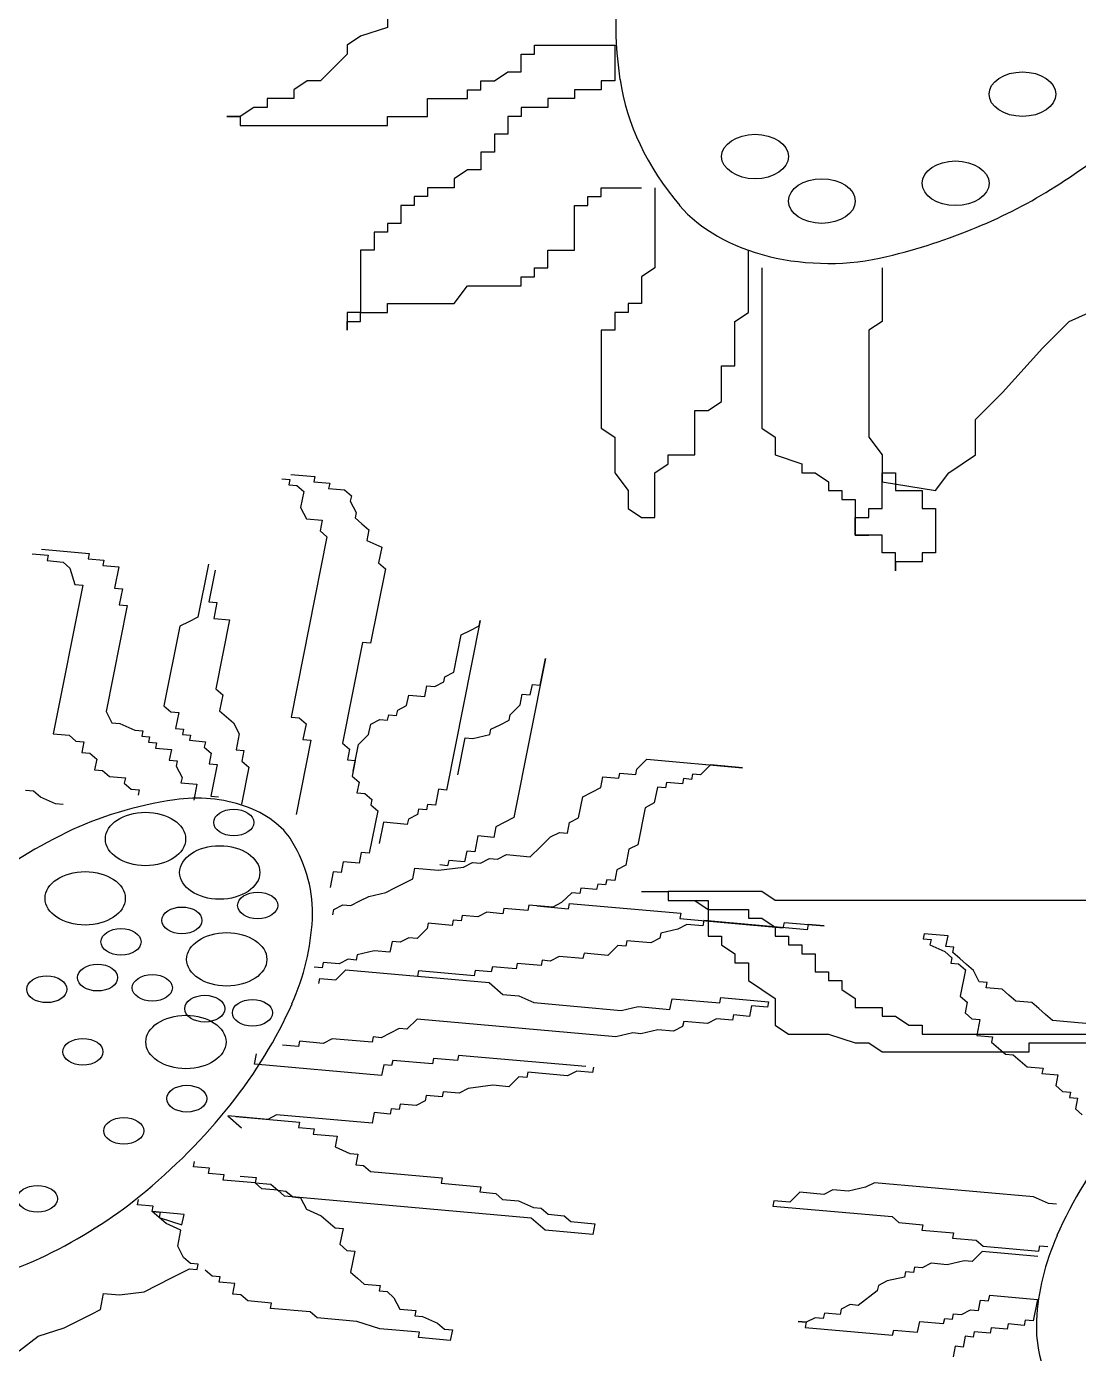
# Model space of a CAD drawing. Header units: millimetres. Extents: x 6388 to 59789, y -18725 to 8137.
# Drawn here: x 16702.6 to 16797, y 6127.6 to 6246.8 of the extents above; entities that cross this region are included whole.
import ezdxf

# ---------------------------------------------------------------- set-up
doc = ezdxf.new("R2010")
doc.units = ezdxf.units.MM

# ---------------------------------------------------------------- blocks, each defined once
blk = doc.blocks.new('A$C6FB662AA')
for p, q in [((1472.26, 1898.44), (1469.86, 1897.64)), ((1472.26, 1899.24), (1472.26, 1898.44)), ((1469.86, 1897.64), (1468.66, 1896.84)), ((1468.66, 1896.04), (1466.26, 1893.64)), ((1468.66, 1896.84), (1468.66, 1896.04)), ((1484.26, 1894.44), (1484.26, 1896.04)), ((1484.26, 1896.04), (1485.46, 1896.04)), ((1485.46, 1896.04), (1485.46, 1896.84)), ((1485.46, 1896.84), (1492.66, 1896.84)), ((1492.66, 1896.84), (1492.66, 1893.64)), ((1465.06, 1893.64), (1463.86, 1892.84)), ((1466.26, 1893.64), (1465.06, 1893.64)), ((1480.66, 1892.84), (1480.66, 1893.64)), ((1480.66, 1893.64), (1481.86, 1893.64)), ((1481.86, 1893.64), (1483.06, 1894.44)), ((1483.06, 1894.44), (1484.26, 1894.44)), ((1492.66, 1893.64), (1491.46, 1893.64)), ((1491.46, 1893.64), (1491.46, 1892.84)), ((1463.86, 1892.84), (1463.86, 1892.04)), ((1479.46, 1892.04), (1479.46, 1892.84)), ((1479.46, 1892.84), (1480.66, 1892.84)), ((1491.46, 1892.84), (1489.06, 1892.84)), ((1489.06, 1892.84), (1489.06, 1892.04)), ((1460.26, 1891.24), (1459.06, 1890.44)), ((1461.46, 1891.24), (1460.26, 1891.24)), ((1461.46, 1892.04), (1461.46, 1891.24)), ((1463.86, 1892.04), (1461.46, 1892.04)), ((1475.86, 1890.44), (1475.86, 1892.04)), ((1475.86, 1892.04), (1479.46, 1892.04)), ((1486.66, 1891.24), (1484.26, 1891.24)), ((1484.26, 1891.24), (1484.26, 1890.44)), ((1489.06, 1892.04), (1486.66, 1892.04)), ((1486.66, 1892.04), (1486.66, 1891.24)), ((1459.06, 1890.44), (1457.86, 1890.44)), ((1457.86, 1890.44), (1459.06, 1890.44)), ((1459.06, 1890.44), (1459.06, 1889.64)), ((1472.26, 1889.64), (1472.26, 1890.44)), ((1472.26, 1890.44), (1475.86, 1890.44)), ((1484.26, 1890.44), (1483.06, 1890.44)), ((1483.06, 1890.44), (1483.06, 1888.84)), ((1459.06, 1889.64), (1472.26, 1889.64)), ((1483.06, 1888.84), (1481.86, 1888.84)), ((1481.86, 1888.84), (1481.86, 1887.24)), ((1481.86, 1887.24), (1480.66, 1887.24)), ((1480.66, 1887.24), (1480.66, 1885.64)), ((1479.46, 1885.64), (1478.26, 1884.84)), ((1480.66, 1885.64), (1479.46, 1885.64)), ((1478.26, 1884.04), (1475.86, 1884.04)), ((1475.86, 1884.04), (1475.86, 1883.24)), ((1478.26, 1884.84), (1478.26, 1884.04)), ((1491.46, 1883.24), (1491.46, 1884.04)), ((1491.46, 1884.04), (1495.06, 1884.04)), ((1496.26, 1884.04), (1496.26, 1876.84)), ((1474.66, 1883.24), (1474.66, 1882.44)), ((1475.86, 1883.24), (1474.66, 1883.24)), ((1490.26, 1882.44), (1490.26, 1883.24)), ((1490.26, 1883.24), (1491.46, 1883.24)), ((1474.66, 1882.44), (1473.46, 1882.44)), ((1473.46, 1882.44), (1473.46, 1880.84)), ((1489.06, 1878.44), (1489.06, 1882.44)), ((1489.06, 1882.44), (1490.26, 1882.44)), ((1473.46, 1880.84), (1472.26, 1880.84)), ((1472.26, 1880.84), (1472.26, 1880.04)), ((1472.26, 1880.04), (1471.06, 1880.04)), ((1471.06, 1880.04), (1471.06, 1878.44)), ((1471.06, 1878.44), (1469.86, 1878.44)), ((1469.86, 1878.44), (1469.86, 1872.84)), ((1486.66, 1876.84), (1486.66, 1878.44)), ((1486.66, 1878.44), (1489.06, 1878.44)), ((1504.66, 1872.84), (1504.66, 1878.44)), ((1485.46, 1876.04), (1485.46, 1876.84)), ((1485.46, 1876.84), (1486.66, 1876.84)), ((1496.26, 1876.84), (1495.06, 1876.04)), ((1505.86, 1876.84), (1505.86, 1862.44)), ((1516.66, 1876.84), (1516.66, 1872.04)), ((1484.26, 1875.24), (1484.26, 1876.04)), ((1484.26, 1876.04), (1485.46, 1876.04)), ((1495.06, 1876.04), (1495.06, 1873.64)), ((1478.26, 1873.64), (1479.46, 1875.24)), ((1479.46, 1875.24), (1484.26, 1875.24)), ((1472.26, 1872.84), (1472.26, 1873.64)), ((1472.26, 1873.64), (1478.26, 1873.64)), ((1495.06, 1873.64), (1493.86, 1873.64)), ((1493.86, 1873.64), (1493.86, 1872.84)), ((1533.46, 1872.04), (1537.06, 1873.64)), ((1469.86, 1872.84), (1468.66, 1872.84)), ((1468.66, 1872.84), (1468.66, 1871.24)), ((1468.66, 1871.24), (1468.66, 1872.04)), ((1468.66, 1872.04), (1469.86, 1872.04)), ((1469.86, 1872.04), (1469.86, 1872.84)), ((1469.86, 1872.84), (1472.26, 1872.84)), ((1493.86, 1872.84), (1492.66, 1872.84)), ((1492.66, 1872.84), (1492.66, 1871.24)), ((1503.46, 1872.04), (1504.66, 1872.84)), ((1503.46, 1868.04), (1503.46, 1872.04)), ((1516.66, 1872.04), (1515.46, 1871.24)), ((1531.06, 1869.64), (1533.46, 1872.04)), ((1492.66, 1871.24), (1491.46, 1871.24)), ((1491.46, 1871.24), (1491.46, 1862.44)), ((1515.46, 1871.24), (1515.46, 1861.64)), ((1527.46, 1865.64), (1531.06, 1869.64)), ((1502.26, 1864.84), (1502.26, 1868.04)), ((1502.26, 1868.04), (1503.46, 1868.04)), ((1501.06, 1864.04), (1502.26, 1864.84)), ((1525.06, 1863.24), (1527.46, 1865.64)), ((1499.86, 1860.04), (1499.86, 1864.04)), ((1499.86, 1864.04), (1501.06, 1864.04)), ((1491.46, 1862.44), (1492.66, 1861.64)), ((1505.86, 1862.44), (1507.06, 1861.64)), ((1525.06, 1860.04), (1525.06, 1863.24)), ((1492.66, 1861.64), (1492.66, 1858.44)), ((1507.06, 1861.64), (1507.06, 1860.04)), ((1515.46, 1861.64), (1516.66, 1860.04)), ((1497.46, 1859.24), (1497.46, 1860.04)), ((1497.46, 1860.04), (1499.86, 1860.04)), ((1507.06, 1860.04), (1509.46, 1859.24)), ((1516.66, 1860.04), (1516.66, 1858.44)), ((1522.66, 1858.44), (1525.06, 1860.04)), ((1496.26, 1858.44), (1497.46, 1859.24)), ((1509.46, 1859.24), (1509.46, 1858.44)), ((1462.8, 1857.89), (1463.51, 1857.83)), ((1463.51, 1857.83), (1463.41, 1857.35)), ((1463.6, 1858.3), (1465.75, 1858.11)), ((1465.75, 1858.11), (1465.65, 1857.64)), ((1465.65, 1857.64), (1467.08, 1857.51)), ((1492.66, 1858.44), (1493.86, 1856.84)), ((1496.26, 1854.44), (1496.26, 1858.44)), ((1509.46, 1858.44), (1510.66, 1858.44)), ((1510.66, 1858.44), (1511.86, 1857.64)), ((1511.86, 1857.64), (1511.86, 1856.84)), ((1516.66, 1858.44), (1517.86, 1858.44)), ((1516.66, 1855.24), (1516.66, 1858.44)), ((1516.66, 1858.44), (1516.66, 1857.64)), ((1516.66, 1857.64), (1521.46, 1856.84)), ((1517.86, 1858.44), (1517.86, 1856.84)), ((1521.46, 1856.84), (1522.66, 1858.44)), ((1463.41, 1857.35), (1464.13, 1857.29)), ((1464.13, 1857.29), (1464.75, 1856.75)), ((1464.75, 1856.75), (1464.46, 1855.32)), ((1467.08, 1857.51), (1466.98, 1857.04)), ((1466.98, 1857.04), (1468.41, 1856.91)), ((1468.41, 1856.91), (1469.03, 1856.37)), ((1493.86, 1856.84), (1493.86, 1855.24)), ((1511.86, 1856.84), (1513.06, 1856.84)), ((1513.06, 1856.84), (1513.06, 1856.04)), ((1517.86, 1856.84), (1520.26, 1856.84)), ((1520.26, 1856.84), (1520.26, 1855.24)), ((1464.46, 1855.32), (1464.99, 1854.31)), ((1469.03, 1856.37), (1468.93, 1855.9)), ((1468.93, 1855.9), (1469.46, 1854.88)), ((1493.86, 1855.24), (1495.06, 1854.44)), ((1513.06, 1856.04), (1514.26, 1856.04)), ((1514.26, 1856.04), (1514.26, 1852.84)), ((1515.46, 1854.44), (1515.46, 1855.24)), ((1515.46, 1855.24), (1516.66, 1855.24)), ((1520.26, 1855.24), (1521.46, 1855.24)), ((1521.46, 1855.24), (1521.46, 1851.24)), ((1464.99, 1854.31), (1466.41, 1854.18)), ((1466.41, 1854.18), (1466.23, 1853.23)), ((1469.46, 1854.88), (1469.36, 1854.4)), ((1469.36, 1854.4), (1469.98, 1853.87)), ((1495.06, 1854.44), (1496.26, 1854.44)), ((1514.26, 1852.84), (1514.26, 1854.44)), ((1514.26, 1854.44), (1515.46, 1854.44)), ((1466.23, 1853.23), (1466.84, 1852.69)), ((1469.98, 1853.87), (1470.6, 1853.33)), ((1470.6, 1853.33), (1470.41, 1852.37)), ((1514.26, 1852.84), (1515.46, 1852.84)), ((1516.66, 1852.84), (1514.26, 1852.84)), ((1516.66, 1851.24), (1516.66, 1852.84)), ((1466.84, 1852.69), (1463.62, 1836.51)), ((1470.41, 1852.37), (1471.75, 1851.77)), ((1471.75, 1851.77), (1471.46, 1850.35)), ((1440.39, 1851.16), (1441.82, 1851.03)), ((1441.2, 1851.57), (1445.48, 1851.19)), ((1441.82, 1851.03), (1441.72, 1850.56)), ((1441.72, 1850.56), (1443.15, 1850.43)), ((1445.48, 1851.19), (1445.39, 1850.72)), ((1445.39, 1850.72), (1446.82, 1850.59)), ((1446.82, 1850.59), (1446.72, 1850.11)), ((1517.86, 1851.24), (1516.66, 1851.24)), ((1517.86, 1849.64), (1517.86, 1851.24)), ((1521.46, 1851.24), (1520.26, 1851.24)), ((1520.26, 1851.24), (1520.26, 1850.44)), ((1443.15, 1850.43), (1443.77, 1849.89)), ((1443.77, 1849.89), (1444.2, 1848.4)), ((1446.72, 1850.11), (1448.15, 1849.99)), ((1448.15, 1849.99), (1447.77, 1848.08)), ((1456.19, 1850.24), (1455.24, 1845.49)), ((1456.81, 1849.7), (1456.24, 1846.85)), ((1472.08, 1849.81), (1470.75, 1843.14)), ((1471.46, 1850.35), (1472.08, 1849.81)), ((1520.26, 1850.44), (1517.86, 1850.44)), ((1517.86, 1850.44), (1517.86, 1849.64)), ((1444.91, 1848.34), (1442.26, 1835.01)), ((1444.2, 1848.4), (1444.91, 1848.34)), ((1447.77, 1848.08), (1448.48, 1848.02)), ((1448.48, 1848.02), (1448.2, 1846.59)), ((1448.91, 1846.53), (1447.02, 1837.01)), ((1448.2, 1846.59), (1448.91, 1846.53)), ((1456.24, 1846.85), (1456.95, 1846.79)), ((1456.95, 1846.79), (1456.67, 1845.36)), ((1453.62, 1844.66), (1452.2, 1837.52)), ((1454.43, 1845.07), (1453.62, 1844.66)), ((1455.24, 1845.49), (1454.43, 1845.07)), ((1456.67, 1845.36), (1458.1, 1845.23)), ((1458.1, 1845.23), (1456.87, 1839.05)), ((1480.6, 1845.18), (1477.57, 1829.95)), ((1479.7, 1844.29), (1480.51, 1844.7)), ((1480.51, 1844.7), (1480.6, 1845.18)), ((1478.23, 1840.55), (1478.89, 1843.88)), ((1478.89, 1843.88), (1479.7, 1844.29)), ((1470.04, 1843.21), (1468.24, 1834.17)), ((1470.75, 1843.14), (1470.04, 1843.21)), ((1486.46, 1841.76), (1483.62, 1827.48)), ((1485.98, 1839.38), (1486.46, 1841.76)), ((1477.32, 1839.66), (1477.42, 1840.13)), ((1477.42, 1840.13), (1478.23, 1840.55)), ((1456.87, 1839.05), (1457.48, 1838.51)), ((1475.61, 1838.36), (1475.8, 1839.31)), ((1475.8, 1839.31), (1476.52, 1839.25)), ((1476.52, 1839.25), (1477.32, 1839.66)), ((1484.18, 1837.6), (1484.37, 1838.55)), ((1484.37, 1838.55), (1485.08, 1838.49)), ((1485.08, 1838.49), (1485.27, 1839.44)), ((1485.27, 1839.44), (1485.98, 1839.38)), ((1452.2, 1837.52), (1452.82, 1836.98)), ((1457.48, 1838.51), (1457.2, 1837.08)), ((1473.19, 1837.12), (1473.99, 1837.53)), ((1473.99, 1837.53), (1474.18, 1838.48)), ((1474.18, 1838.48), (1475.61, 1838.36)), ((1483.27, 1836.71), (1484.18, 1837.6)), ((1447.02, 1837.01), (1447.54, 1836)), ((1452.82, 1836.98), (1453.54, 1836.92)), ((1453.54, 1836.92), (1453.25, 1835.49)), ((1457.2, 1837.08), (1457.82, 1836.54)), ((1457.82, 1836.54), (1458.44, 1836)), ((1463.62, 1836.51), (1464.34, 1836.45)), ((1464.34, 1836.45), (1464.96, 1835.91)), ((1470.76, 1835.88), (1471.57, 1836.29)), ((1471.57, 1836.29), (1472.28, 1836.23)), ((1472.28, 1836.23), (1472.38, 1836.71)), ((1472.38, 1836.71), (1473.09, 1836.64)), ((1473.09, 1836.64), (1473.19, 1837.12)), ((1482.37, 1835.82), (1483.18, 1836.23)), ((1483.18, 1836.23), (1483.27, 1836.71)), ((1442.26, 1835.01), (1443.69, 1834.89)), ((1447.54, 1836), (1448.26, 1835.94)), ((1448.26, 1835.94), (1449.59, 1835.33)), ((1449.59, 1835.33), (1450.3, 1835.27)), ((1450.3, 1835.27), (1450.21, 1834.79)), ((1453.25, 1835.49), (1453.97, 1835.43)), ((1453.97, 1835.43), (1453.87, 1834.95)), ((1453.87, 1834.95), (1454.59, 1834.89)), ((1458.44, 1836), (1458.96, 1834.99)), ((1458.96, 1834.99), (1458.68, 1833.56)), ((1464.96, 1835.91), (1464.67, 1834.48)), ((1470.57, 1834.93), (1470.76, 1835.88)), ((1481.47, 1834.93), (1481.56, 1835.41)), ((1481.56, 1835.41), (1482.37, 1835.82)), ((1443.69, 1834.89), (1444.31, 1834.35)), ((1444.31, 1834.35), (1445.02, 1834.28)), ((1445.02, 1834.28), (1444.83, 1833.33)), ((1450.21, 1834.79), (1450.92, 1834.73)), ((1450.92, 1834.73), (1450.83, 1834.26)), ((1450.83, 1834.26), (1451.54, 1834.19)), ((1451.54, 1834.19), (1451.45, 1833.72)), ((1454.59, 1834.89), (1454.49, 1834.42)), ((1454.49, 1834.42), (1455.92, 1834.29)), ((1455.92, 1834.29), (1455.82, 1833.81)), ((1455.82, 1833.81), (1456.44, 1833.27)), ((1465.39, 1834.42), (1464.06, 1827.76)), ((1464.67, 1834.48), (1465.39, 1834.42)), ((1468.24, 1834.17), (1468.86, 1833.63)), ((1469.19, 1831.66), (1469.67, 1834.04)), ((1469.67, 1834.04), (1470.57, 1834.93)), ((1478.57, 1831.32), (1479.23, 1834.65)), ((1479.23, 1834.65), (1479.94, 1834.58)), ((1479.94, 1834.58), (1481.47, 1834.93)), ((1444.83, 1833.33), (1445.55, 1833.27)), ((1445.55, 1833.27), (1446.17, 1832.73)), ((1446.17, 1832.73), (1445.98, 1831.78)), ((1451.45, 1833.72), (1452.87, 1833.59)), ((1452.87, 1833.59), (1452.68, 1832.64)), ((1452.68, 1832.64), (1453.4, 1832.58)), ((1453.4, 1832.58), (1453.3, 1832.1)), ((1456.44, 1833.27), (1456.25, 1832.32)), ((1458.68, 1833.56), (1459.39, 1833.5)), ((1459.39, 1833.5), (1459.2, 1832.55)), ((1468.86, 1833.63), (1468.67, 1832.68)), ((1468.67, 1832.68), (1469.38, 1832.61)), ((1469.38, 1832.61), (1469.1, 1831.19)), ((1494.65, 1831.83), (1495.55, 1832.72)), ((1495.55, 1832.72), (1504.12, 1831.96)), ((1445.98, 1831.78), (1446.69, 1831.72)), ((1446.69, 1831.72), (1447.31, 1831.18)), ((1453.3, 1832.1), (1453.83, 1831.08)), ((1456.25, 1832.32), (1456.97, 1832.26)), ((1456.97, 1832.26), (1456.4, 1829.4)), ((1459.82, 1832.01), (1459.16, 1828.68)), ((1459.2, 1832.55), (1459.82, 1832.01)), ((1493.03, 1831.01), (1493.13, 1831.48)), ((1493.13, 1831.48), (1494.55, 1831.35)), ((1494.55, 1831.35), (1494.65, 1831.83)), ((1499.65, 1831.39), (1499.55, 1830.91)), ((1500.36, 1831.33), (1499.65, 1831.39)), ((1501.26, 1832.21), (1500.36, 1831.33)), ((1504.12, 1831.96), (1501.26, 1832.21)), ((1447.31, 1831.18), (1448.74, 1831.05)), ((1448.74, 1831.05), (1448.64, 1830.57)), ((1448.64, 1830.57), (1449.26, 1830.04)), ((1453.83, 1831.08), (1453.73, 1830.61)), ((1453.73, 1830.61), (1455.16, 1830.48)), ((1455.16, 1830.48), (1454.88, 1829.05)), ((1469.1, 1831.19), (1469.72, 1830.65)), ((1469.72, 1830.65), (1469.53, 1829.7)), ((1491.42, 1830.18), (1491.6, 1831.13)), ((1491.6, 1831.13), (1493.03, 1831.01)), ((1496.51, 1830.21), (1496.22, 1828.79)), ((1497.22, 1830.15), (1496.51, 1830.21)), ((1497.31, 1830.63), (1497.22, 1830.15)), ((1498.74, 1830.5), (1497.31, 1830.63)), ((1498.84, 1830.98), (1498.74, 1830.5)), ((1499.55, 1830.91), (1498.84, 1830.98)), ((1440.51, 1829.84), (1439.79, 1829.91)), ((1441.13, 1829.3), (1440.51, 1829.84)), ((1442.46, 1828.7), (1441.13, 1829.3)), ((1449.26, 1830.04), (1449.97, 1829.97)), ((1449.97, 1829.97), (1449.88, 1829.5)), ((1456.4, 1829.4), (1457.11, 1829.34)), ((1469.53, 1829.7), (1470.24, 1829.63)), ((1470.24, 1829.63), (1470.86, 1829.09)), ((1470.86, 1829.09), (1470.77, 1828.62)), ((1476.86, 1830.02), (1476.57, 1828.59)), ((1477.57, 1829.95), (1476.86, 1830.02)), ((1489.42, 1827.45), (1489.8, 1829.35)), ((1489.8, 1829.35), (1490.61, 1829.77)), ((1490.61, 1829.77), (1491.42, 1830.18)), ((1443.17, 1828.64), (1442.46, 1828.7)), ((1471.39, 1828.08), (1470.63, 1824.27)), ((1470.77, 1828.62), (1471.39, 1828.08)), ((1475.05, 1828.24), (1474.96, 1827.76)), ((1475.76, 1828.18), (1475.05, 1828.24)), ((1475.86, 1828.65), (1475.76, 1828.18)), ((1476.57, 1828.59), (1475.86, 1828.65)), ((1495.41, 1828.37), (1494.75, 1825.04)), ((1496.22, 1828.79), (1495.41, 1828.37)), ((1471.91, 1827.06), (1471.53, 1825.16)), ((1474.05, 1826.87), (1471.91, 1827.06)), ((1474.15, 1827.35), (1474.05, 1826.87)), ((1474.96, 1827.76), (1474.15, 1827.35)), ((1482, 1826.66), (1481.81, 1825.7)), ((1482.81, 1827.07), (1482, 1826.66)), ((1483.62, 1827.48), (1482.81, 1827.07)), ((1488.42, 1826.09), (1488.61, 1827.04)), ((1488.61, 1827.04), (1489.42, 1827.45)), ((1480.38, 1825.83), (1480.1, 1824.4)), ((1481.81, 1825.7), (1480.38, 1825.83)), ((1486, 1824.85), (1486.9, 1825.74)), ((1486.9, 1825.74), (1487.71, 1826.15)), ((1487.71, 1826.15), (1488.42, 1826.09)), ((1469.92, 1824.33), (1469.73, 1823.38)), ((1470.63, 1824.27), (1469.92, 1824.33)), ((1479.38, 1824.47), (1479.19, 1823.51)), ((1480.1, 1824.4), (1479.38, 1824.47)), ((1485.09, 1823.96), (1486, 1824.85)), ((1493.94, 1824.63), (1493.66, 1823.2)), ((1494.75, 1825.04), (1493.94, 1824.63)), ((1468.3, 1823.51), (1468.11, 1822.56)), ((1469.73, 1823.38), (1468.3, 1823.51)), ((1476.86, 1822.75), (1479.1, 1823.04)), ((1477.67, 1823.16), (1476.96, 1823.23)), ((1477.77, 1823.64), (1477.67, 1823.16)), ((1479.19, 1823.51), (1477.77, 1823.64)), ((1479.1, 1823.04), (1479.91, 1823.45)), ((1479.91, 1823.45), (1480.62, 1823.39)), ((1480.62, 1823.39), (1481.43, 1823.8)), ((1481.43, 1823.8), (1482.14, 1823.74)), ((1482.14, 1823.74), (1482.95, 1824.15)), ((1482.95, 1824.15), (1485.09, 1823.96)), ((1493.66, 1823.2), (1492.85, 1822.79)), ((1467.4, 1822.62), (1467.11, 1821.19)), ((1468.11, 1822.56), (1467.4, 1822.62)), ((1472.92, 1821.16), (1474.53, 1821.99)), ((1474.53, 1821.99), (1474.72, 1822.94)), ((1474.72, 1822.94), (1476.86, 1822.75)), ((1491.95, 1821.9), (1491.85, 1821.43)), ((1492.66, 1821.84), (1491.95, 1821.9)), ((1492.85, 1822.79), (1492.66, 1821.84)), ((1470.58, 1820.4), (1472.11, 1820.75)), ((1472.11, 1820.75), (1472.92, 1821.16)), ((1488.81, 1820.73), (1487.9, 1819.84)), ((1489.52, 1820.66), (1488.81, 1820.73)), ((1489.62, 1821.14), (1489.52, 1820.66)), ((1491.04, 1821.01), (1489.62, 1821.14)), ((1491.14, 1821.49), (1491.04, 1821.01)), ((1491.85, 1821.43), (1491.14, 1821.49)), ((1495.06, 1820.84), (1497.46, 1820.84)), ((1505.86, 1820.84), (1497.46, 1820.84)), ((1497.46, 1820.84), (1497.46, 1820.04)), ((1497.46, 1820.84), (1497.46, 1820.04)), ((1507.06, 1820.04), (1505.86, 1820.84)), ((1467.45, 1819.23), (1468.25, 1819.64)), ((1468.25, 1819.64), (1468.97, 1819.58)), ((1468.97, 1819.58), (1469.78, 1819.99)), ((1469.78, 1819.99), (1470.58, 1820.4)), ((1484.95, 1819.61), (1484.86, 1819.14)), ((1487.1, 1819.43), (1484.95, 1819.61)), ((1485.67, 1819.55), (1488.52, 1819.3)), ((1487.9, 1819.84), (1487.1, 1819.43)), ((1488.52, 1819.3), (1488.62, 1819.77)), ((1488.62, 1819.77), (1498.61, 1818.89)), ((1497.46, 1820.04), (1501.06, 1820.04)), ((1497.46, 1820.04), (1499.86, 1820.04)), ((1499.86, 1820.04), (1501.06, 1819.24)), ((1501.06, 1820.04), (1501.06, 1819.24)), ((1539.46, 1820.04), (1507.06, 1820.04)), ((1467.35, 1818.75), (1467.45, 1819.23)), ((1478.15, 1818.28), (1478.06, 1817.8)), ((1478.87, 1818.22), (1478.15, 1818.28)), ((1478.96, 1818.69), (1478.87, 1818.22)), ((1480.39, 1818.57), (1478.96, 1818.69)), ((1481.2, 1818.98), (1480.39, 1818.57)), ((1482.62, 1818.85), (1481.2, 1818.98)), ((1482.72, 1819.33), (1482.62, 1818.85)), ((1484.86, 1819.14), (1482.72, 1819.33)), ((1498.61, 1818.89), (1498.52, 1818.41)), ((1498.52, 1818.41), (1507.79, 1817.59)), ((1501.06, 1819.24), (1504.66, 1819.24)), ((1501.06, 1819.24), (1501.06, 1816.84)), ((1504.66, 1819.24), (1504.66, 1818.44)), ((1504.66, 1818.44), (1505.86, 1818.44)), ((1505.86, 1818.44), (1507.06, 1817.64)), ((1475.82, 1817.52), (1474.92, 1816.63)), ((1475.92, 1817.99), (1475.82, 1817.52)), ((1478.06, 1817.8), (1475.92, 1817.99)), ((1496.8, 1817.11), (1496.71, 1816.64)), ((1498.33, 1817.46), (1496.8, 1817.11)), ((1499.13, 1817.88), (1498.33, 1817.46)), ((1500.56, 1817.75), (1499.13, 1817.88)), ((1500.66, 1818.23), (1500.56, 1817.75)), ((1509.94, 1817.4), (1500.66, 1818.23)), ((1507.06, 1817.64), (1507.06, 1816.84)), ((1507.79, 1817.59), (1507.89, 1818.07)), ((1507.89, 1818.07), (1511.46, 1817.75)), ((1510.03, 1817.88), (1509.94, 1817.4)), ((1511.46, 1817.75), (1510.03, 1817.88)), ((1472.68, 1816.34), (1472.49, 1815.39)), ((1473.4, 1816.28), (1472.68, 1816.34)), ((1474.2, 1816.69), (1473.4, 1816.28)), ((1474.92, 1816.63), (1474.2, 1816.69)), ((1492.95, 1816), (1492.05, 1815.11)), ((1493.66, 1815.94), (1492.95, 1816)), ((1493.76, 1816.41), (1493.66, 1815.94)), ((1495.9, 1816.23), (1493.76, 1816.41)), ((1496.71, 1816.64), (1495.9, 1816.23)), ((1501.06, 1816.84), (1502.26, 1816.84)), ((1502.26, 1816.84), (1502.26, 1816.04)), ((1502.26, 1816.04), (1503.46, 1815.24)), ((1507.06, 1816.84), (1508.26, 1816.84)), ((1508.26, 1816.84), (1508.26, 1816.04)), ((1508.26, 1816.04), (1509.46, 1816.04)), ((1509.46, 1816.04), (1509.46, 1815.24)), ((1520.44, 1817.05), (1520.34, 1816.58)), ((1520.34, 1816.58), (1521.06, 1816.52)), ((1522.58, 1816.86), (1520.44, 1817.05)), ((1521.06, 1816.52), (1520.96, 1816.04)), ((1520.96, 1816.04), (1522.29, 1815.44)), ((1522.39, 1815.91), (1522.58, 1816.86)), ((1523.1, 1815.85), (1522.39, 1815.91)), ((1468.73, 1814.76), (1467.93, 1814.34)), ((1469.45, 1814.69), (1468.73, 1814.76)), ((1469.54, 1815.17), (1469.45, 1814.69)), ((1471.07, 1815.52), (1469.54, 1815.17)), ((1472.49, 1815.39), (1471.07, 1815.52)), ((1487.67, 1815.02), (1486.86, 1814.6)), ((1489.81, 1814.83), (1487.67, 1815.02)), ((1489.91, 1815.3), (1489.81, 1814.83)), ((1492.05, 1815.11), (1489.91, 1815.3)), ((1503.46, 1815.24), (1503.46, 1814.44)), ((1509.46, 1815.24), (1510.66, 1815.24)), ((1510.66, 1815.24), (1510.66, 1813.64)), ((1522.29, 1815.44), (1522.91, 1814.9)), ((1522.91, 1814.9), (1522.82, 1814.42)), ((1523.01, 1815.37), (1523.1, 1815.85)), ((1523.63, 1814.84), (1523.01, 1815.37)), ((1524.25, 1814.3), (1523.63, 1814.84)), ((1466.4, 1813.99), (1465.69, 1814.06)), ((1466.5, 1814.47), (1466.4, 1813.99)), ((1467.93, 1814.34), (1466.5, 1814.47)), ((1467.64, 1812.91), (1468.54, 1813.8)), ((1468.54, 1813.8), (1481.39, 1812.67)), ((1475.06, 1813.71), (1474.97, 1813.24)), ((1480.06, 1813.27), (1475.06, 1813.71)), ((1480.15, 1813.74), (1480.06, 1813.27)), ((1481.58, 1813.62), (1480.15, 1813.74)), ((1481.68, 1814.09), (1481.58, 1813.62)), ((1483.82, 1813.9), (1481.68, 1814.09)), ((1483.91, 1814.38), (1483.82, 1813.9)), ((1486.05, 1814.19), (1483.91, 1814.38)), ((1486.15, 1814.67), (1486.05, 1814.19)), ((1486.86, 1814.6), (1486.15, 1814.67)), ((1503.46, 1814.44), (1504.66, 1814.44)), ((1504.66, 1814.44), (1504.66, 1812.84)), ((1510.66, 1813.64), (1511.86, 1813.64)), ((1511.86, 1813.64), (1511.86, 1812.84)), ((1522.82, 1814.42), (1523.53, 1814.36)), ((1523.53, 1814.36), (1524.15, 1813.82)), ((1524.15, 1813.82), (1523.68, 1811.44)), ((1524.86, 1813.76), (1524.25, 1814.3)), ((1525.39, 1812.74), (1524.86, 1813.76)), ((1466.12, 1812.57), (1466.21, 1813.04)), ((1466.21, 1813.04), (1467.64, 1812.91)), ((1481.39, 1812.67), (1482.63, 1811.59)), ((1504.66, 1812.84), (1507.06, 1811.24)), ((1511.86, 1812.84), (1513.06, 1812.84)), ((1513.06, 1812.84), (1513.06, 1812.04)), ((1526.1, 1812.68), (1525.39, 1812.74)), ((1526.01, 1812.2), (1526.1, 1812.68)), ((1482.63, 1811.59), (1484.06, 1811.46)), ((1484.06, 1811.46), (1485.39, 1810.86)), ((1497.62, 1810.26), (1497.81, 1811.21)), ((1497.81, 1811.21), (1502.09, 1810.84)), ((1502.09, 1810.84), (1502.19, 1811.31)), ((1502.19, 1811.31), (1506.47, 1810.93)), ((1507.06, 1811.24), (1507.06, 1808.84)), ((1513.06, 1812.04), (1514.26, 1811.24)), ((1514.26, 1811.24), (1514.26, 1810.44)), ((1523.68, 1811.44), (1524.3, 1810.9)), ((1527.44, 1812.08), (1526.01, 1812.2)), ((1528.05, 1811.54), (1527.44, 1812.08)), ((1528.67, 1811), (1528.05, 1811.54)), ((1485.39, 1810.86), (1493.24, 1810.17)), ((1493.24, 1810.17), (1494.76, 1810.52)), ((1494.76, 1810.52), (1497.62, 1810.26)), ((1504.95, 1810.58), (1504.76, 1809.63)), ((1506.37, 1810.46), (1504.95, 1810.58)), ((1506.47, 1810.93), (1506.37, 1810.46)), ((1514.26, 1810.44), (1516.66, 1810.44)), ((1516.66, 1810.44), (1516.66, 1809.64)), ((1524.3, 1810.9), (1524.11, 1809.95)), ((1524.11, 1809.95), (1524.73, 1809.41)), ((1530.1, 1810.87), (1528.67, 1811)), ((1530.72, 1810.33), (1530.1, 1810.87)), ((1531.34, 1809.79), (1530.72, 1810.33)), ((1474.92, 1809.37), (1474.02, 1808.48)), ((1492.77, 1807.79), (1474.92, 1809.37)), ((1498.86, 1809.18), (1498.76, 1808.71)), ((1501, 1809), (1498.86, 1809.18)), ((1501.81, 1809.41), (1501, 1809)), ((1503.23, 1809.28), (1501.81, 1809.41)), ((1503.33, 1809.76), (1503.23, 1809.28)), ((1504.76, 1809.63), (1503.33, 1809.76)), ((1507.06, 1808.84), (1508.26, 1808.04)), ((1516.66, 1809.64), (1517.86, 1809.64)), ((1517.86, 1809.64), (1519.06, 1808.84)), ((1519.06, 1808.84), (1520.26, 1808.84)), ((1520.26, 1808.84), (1520.26, 1808.04)), ((1524.73, 1809.41), (1525.44, 1809.35)), ((1525.44, 1809.35), (1525.16, 1807.92)), ((1531.96, 1809.26), (1531.34, 1809.79)), ((1536.95, 1808.81), (1531.96, 1809.26)), ((1467.31, 1807.62), (1466.51, 1807.2)), ((1470.88, 1807.3), (1467.31, 1807.62)), ((1470.98, 1807.78), (1470.88, 1807.3)), ((1471.69, 1807.71), (1470.98, 1807.78)), ((1472.5, 1808.13), (1471.69, 1807.71)), ((1473.31, 1808.54), (1472.5, 1808.13)), ((1474.02, 1808.48), (1473.31, 1808.54)), ((1494.29, 1808.14), (1492.77, 1807.79)), ((1495, 1808.07), (1494.29, 1808.14)), ((1496.53, 1808.42), (1495, 1808.07)), ((1497.95, 1808.3), (1496.53, 1808.42)), ((1498.76, 1808.71), (1497.95, 1808.3)), ((1508.26, 1808.04), (1511.86, 1808.04)), ((1511.86, 1808.04), (1514.26, 1807.24)), ((1520.26, 1808.04), (1559.86, 1808.04)), ((1525.16, 1807.92), (1526.58, 1807.79)), ((1526.58, 1807.79), (1526.49, 1807.32)), ((1464.27, 1806.92), (1462.84, 1807.04)), ((1464.36, 1807.39), (1464.27, 1806.92)), ((1466.51, 1807.2), (1464.36, 1807.39)), ((1514.26, 1807.24), (1515.46, 1807.24)), ((1515.46, 1807.24), (1516.66, 1806.44)), ((1516.66, 1806.44), (1529.86, 1806.44)), ((1526.49, 1807.32), (1527.11, 1806.78)), ((1527.11, 1806.78), (1527.73, 1806.24)), ((1529.86, 1806.44), (1529.86, 1807.24)), ((1529.86, 1807.24), (1562.26, 1807.24)), ((1460.32, 1805.33), (1460.51, 1806.28)), ((1471.74, 1804.32), (1460.32, 1805.33)), ((1471.93, 1805.27), (1471.74, 1804.32)), ((1472.64, 1805.21), (1471.93, 1805.27)), ((1472.74, 1805.68), (1472.64, 1805.21)), ((1476.31, 1805.37), (1472.74, 1805.68)), ((1476.4, 1805.84), (1476.31, 1805.37)), ((1478.54, 1805.66), (1476.4, 1805.84)), ((1478.64, 1806.13), (1478.54, 1805.66)), ((1490.06, 1805.12), (1478.64, 1806.13)), ((1527.73, 1806.24), (1528.44, 1806.18)), ((1528.44, 1806.18), (1529.68, 1805.1)), ((1484.06, 1804.2), (1483.16, 1803.31)), ((1484.78, 1804.14), (1484.06, 1804.2)), ((1484.87, 1804.61), (1484.78, 1804.14)), ((1488.44, 1804.3), (1484.87, 1804.61)), ((1489.25, 1804.71), (1488.44, 1804.3)), ((1490.68, 1804.58), (1489.25, 1804.71)), ((1490.77, 1805.06), (1490.68, 1804.58)), ((1529.68, 1805.1), (1531.11, 1804.97)), ((1531.11, 1804.97), (1531.01, 1804.5)), ((1531.01, 1804.5), (1532.44, 1804.37)), ((1532.44, 1804.37), (1532.25, 1803.42)), ((1477.26, 1802.86), (1477.17, 1802.39)), ((1478.69, 1802.74), (1477.26, 1802.86)), ((1479.5, 1803.15), (1478.69, 1802.74)), ((1481.73, 1803.44), (1479.5, 1803.15)), ((1483.16, 1803.31), (1481.73, 1803.44)), ((1532.25, 1803.42), (1532.87, 1802.88)), ((1532.87, 1802.88), (1533.58, 1802.82)), ((1533.58, 1802.82), (1533.49, 1802.34)), ((1473.41, 1801.75), (1473.31, 1801.28)), ((1474.84, 1801.63), (1473.41, 1801.75)), ((1475.64, 1802.04), (1474.84, 1801.63)), ((1475.74, 1802.51), (1475.64, 1802.04)), ((1477.17, 1802.39), (1475.74, 1802.51)), ((1533.49, 1802.34), (1534.2, 1802.28)), ((1534.2, 1802.28), (1534.01, 1801.33)), ((1461.52, 1800.38), (1457.95, 1800.7)), ((1457.95, 1800.7), (1459.18, 1799.62)), ((1458.66, 1800.64), (1464.37, 1800.13)), ((1462.32, 1800.8), (1461.52, 1800.38)), ((1470.89, 1800.04), (1462.32, 1800.8)), ((1471.08, 1800.99), (1470.89, 1800.04)), ((1472.51, 1800.86), (1471.08, 1800.99)), ((1472.6, 1801.34), (1472.51, 1800.86)), ((1473.31, 1801.28), (1472.6, 1801.34)), ((1534.01, 1801.33), (1534.63, 1800.79)), ((1464.37, 1800.13), (1464.28, 1799.65)), ((1464.28, 1799.65), (1465.7, 1799.53)), ((1465.7, 1799.53), (1465.61, 1799.05)), ((1465.61, 1799.05), (1467.75, 1798.86)), ((1467.75, 1798.86), (1467.56, 1797.91)), ((1467.56, 1797.91), (1468.89, 1797.31)), ((1468.89, 1797.31), (1469.61, 1797.25)), ((1469.61, 1797.25), (1469.42, 1796.29)), ((1454.86, 1796.13), (1454.95, 1796.61)), ((1456.29, 1796), (1454.86, 1796.13)), ((1456.19, 1795.53), (1456.29, 1796)), ((1469.42, 1796.29), (1470.13, 1796.23)), ((1470.13, 1796.23), (1470.75, 1795.69)), ((1470.75, 1795.69), (1477.17, 1795.12)), ((1457.62, 1795.4), (1456.19, 1795.53)), ((1457.52, 1794.93), (1457.62, 1795.4)), ((1460.38, 1794.67), (1457.52, 1794.93)), ((1459.05, 1795.28), (1460.47, 1795.15)), ((1460.47, 1795.15), (1460.38, 1794.67)), ((1461, 1794.13), (1460.38, 1794.67)), ((1460.38, 1794.67), (1461.81, 1794.55)), ((1461.81, 1794.55), (1462.43, 1794.01)), ((1477.17, 1795.12), (1477.08, 1794.65)), ((1477.08, 1794.65), (1480.65, 1794.33)), ((1515.98, 1794.69), (1515.18, 1794.28)), ((1530.26, 1793.43), (1515.98, 1794.69)), ((1462.43, 1794.01), (1461, 1794.13)), ((1463.04, 1793.47), (1462.43, 1794.01)), ((1462.43, 1794.01), (1463.14, 1793.94)), ((1485.17, 1791.51), (1463.04, 1793.47)), ((1463.14, 1793.94), (1463.76, 1793.41)), ((1463.76, 1793.41), (1464.47, 1793.34)), ((1464.47, 1793.34), (1465, 1792.33)), ((1480.65, 1794.33), (1480.55, 1793.86)), ((1480.55, 1793.86), (1481.98, 1793.73)), ((1481.98, 1793.73), (1482.6, 1793.19)), ((1509.28, 1793.83), (1508.37, 1792.94)), ((1511.42, 1793.64), (1509.28, 1793.83)), ((1512.23, 1794.05), (1511.42, 1793.64)), ((1513.65, 1793.93), (1512.23, 1794.05)), ((1515.18, 1794.28), (1513.65, 1793.93)), ((1531.59, 1792.83), (1530.26, 1793.43)), ((1449.82, 1792.7), (1449.91, 1793.18)), ((1451.25, 1792.58), (1449.82, 1792.7)), ((1451.15, 1792.1), (1451.25, 1792.58)), ((1451.15, 1792.1), (1451.86, 1792.04)), ((1454.01, 1791.85), (1451.15, 1792.1)), ((1452.39, 1791.02), (1451.15, 1792.1)), ((1465, 1792.33), (1466.33, 1791.73)), ((1482.6, 1793.19), (1484.03, 1793.07)), ((1484.03, 1793.07), (1485.36, 1792.46)), ((1485.36, 1792.46), (1486.07, 1792.4)), ((1486.07, 1792.4), (1486.69, 1791.86)), ((1506.95, 1793.07), (1506.85, 1792.59)), ((1506.85, 1792.59), (1517.56, 1791.65)), ((1508.37, 1792.94), (1506.95, 1793.07)), ((1532.31, 1792.76), (1531.59, 1792.83)), ((1451.86, 1792.04), (1451.77, 1791.56)), ((1451.77, 1791.56), (1453.82, 1790.9)), ((1453.72, 1790.42), (1452.39, 1791.02)), ((1453.82, 1790.9), (1454.01, 1791.85)), ((1466.33, 1791.73), (1466.95, 1791.19)), ((1466.95, 1791.19), (1467.57, 1790.65)), ((1486.41, 1790.43), (1485.17, 1791.51)), ((1486.69, 1791.86), (1488.12, 1791.73)), ((1488.12, 1791.73), (1488.74, 1791.2)), ((1488.74, 1791.2), (1490.88, 1791.01)), ((1490.88, 1791.01), (1490.69, 1790.05)), ((1517.56, 1791.65), (1518.18, 1791.11)), ((1518.18, 1791.11), (1520.32, 1790.92)), ((1520.32, 1790.92), (1520.22, 1790.44)), ((1453.44, 1788.99), (1453.72, 1790.42)), ((1467.57, 1790.65), (1468.28, 1790.58)), ((1468.28, 1790.58), (1468, 1789.16)), ((1490.69, 1790.05), (1486.41, 1790.43)), ((1520.22, 1790.44), (1523.08, 1790.19)), ((1523.08, 1790.19), (1522.98, 1789.71)), ((1522.98, 1789.71), (1525.12, 1789.52)), ((1453.96, 1787.98), (1453.44, 1788.99)), ((1468, 1789.16), (1468.62, 1788.62)), ((1468.62, 1788.62), (1469.33, 1788.56)), ((1469.33, 1788.56), (1468.95, 1786.65)), ((1525.65, 1788.51), (1524.75, 1787.62)), ((1525.12, 1789.52), (1525.74, 1788.98)), ((1530.64, 1788.07), (1525.65, 1788.51)), ((1525.74, 1788.98), (1530.74, 1788.54)), ((1530.74, 1788.54), (1530.83, 1789.02)), ((1530.83, 1789.02), (1531.55, 1788.96)), ((1454.58, 1787.44), (1453.96, 1787.98)), ((1455.29, 1787.38), (1454.58, 1787.44)), ((1455.2, 1786.9), (1455.29, 1787.38)), ((1521.08, 1787.46), (1520.27, 1787.05)), ((1522.51, 1787.33), (1521.08, 1787.46)), ((1524.03, 1787.68), (1522.51, 1787.33)), ((1524.75, 1787.62), (1524.03, 1787.68)), ((1450.44, 1784.9), (1452.87, 1786.14)), ((1452.87, 1786.14), (1454.49, 1786.96)), ((1454.49, 1786.96), (1455.2, 1786.9)), ((1456.53, 1786.3), (1455.91, 1786.84)), ((1457.25, 1786.23), (1456.53, 1786.3)), ((1457.15, 1785.76), (1457.25, 1786.23)), ((1468.95, 1786.65), (1469.57, 1786.11)), ((1469.57, 1786.11), (1470.19, 1785.57)), ((1518.66, 1786.22), (1517.13, 1785.87)), ((1518.75, 1786.7), (1518.66, 1786.22)), ((1519.47, 1786.63), (1518.75, 1786.7)), ((1519.56, 1787.11), (1519.47, 1786.63)), ((1520.27, 1787.05), (1519.56, 1787.11)), ((1458.58, 1785.63), (1457.15, 1785.76)), ((1458.39, 1784.68), (1458.58, 1785.63)), ((1470.19, 1785.57), (1471.62, 1785.45)), ((1471.62, 1785.45), (1471.52, 1784.97)), ((1471.52, 1784.97), (1472.23, 1784.91)), ((1472.23, 1784.91), (1472.85, 1784.37)), ((1516.23, 1784.98), (1514.52, 1783.68)), ((1516.33, 1785.46), (1516.23, 1784.98)), ((1517.13, 1785.87), (1516.33, 1785.46)), ((1446.5, 1783.31), (1446.78, 1784.74)), ((1446.78, 1784.74), (1448.21, 1784.61)), ((1448.21, 1784.61), (1450.44, 1784.9)), ((1459.1, 1784.62), (1458.39, 1784.68)), ((1459.72, 1784.08), (1459.1, 1784.62)), ((1461.86, 1783.89), (1459.72, 1784.08)), ((1461.77, 1783.41), (1461.86, 1783.89)), ((1472.85, 1784.37), (1473.38, 1783.35)), ((1513.81, 1783.75), (1513, 1783.33)), ((1514.52, 1783.68), (1513.81, 1783.75)), ((1525.32, 1783.21), (1525.51, 1784.16)), ((1525.51, 1784.16), (1526.22, 1784.1)), ((1526.22, 1784.1), (1526.32, 1784.58)), ((1526.32, 1784.58), (1530.6, 1784.2)), ((1530.6, 1784.2), (1530.22, 1782.29)), ((1443.26, 1781.66), (1445.69, 1782.9)), ((1445.69, 1782.9), (1446.5, 1783.31)), ((1465.34, 1783.1), (1461.77, 1783.41)), ((1465.96, 1782.56), (1465.34, 1783.1)), ((1469.53, 1782.24), (1465.96, 1782.56)), ((1473.38, 1783.35), (1474.81, 1783.23)), ((1474.81, 1783.23), (1474.71, 1782.75)), ((1474.71, 1782.75), (1475.42, 1782.69)), ((1475.42, 1782.69), (1476.76, 1782.09)), ((1510.67, 1782.57), (1509.86, 1782.16)), ((1511.38, 1782.51), (1510.67, 1782.57)), ((1511.48, 1782.98), (1511.38, 1782.51)), ((1512.9, 1782.86), (1511.48, 1782.98)), ((1513, 1783.33), (1512.9, 1782.86)), ((1522.99, 1782.45), (1523.08, 1782.93)), ((1523.08, 1782.93), (1523.8, 1782.86)), ((1523.8, 1782.86), (1524.61, 1783.27)), ((1524.61, 1783.27), (1525.32, 1783.21)), ((1440.93, 1780.9), (1443.26, 1781.66)), ((1471.57, 1781.58), (1469.53, 1782.24)), ((1475.14, 1781.26), (1471.57, 1781.58)), ((1476.76, 1782.09), (1477.38, 1781.55)), ((1477.38, 1781.55), (1478.09, 1781.49)), ((1478.09, 1781.49), (1477.9, 1780.53)), ((1509.86, 1782.16), (1509.14, 1782.22)), ((1509.14, 1782.22), (1509.86, 1782.16)), ((1509.86, 1782.16), (1509.76, 1781.68)), ((1509.76, 1781.68), (1517.61, 1780.99)), ((1517.61, 1780.99), (1517.71, 1781.46)), ((1517.71, 1781.46), (1519.85, 1781.27)), ((1519.85, 1781.27), (1520.04, 1782.23)), ((1520.04, 1782.23), (1522.18, 1782.04)), ((1522.18, 1782.04), (1522.28, 1782.51)), ((1522.28, 1782.51), (1522.99, 1782.45)), ((1526.46, 1781.66), (1526.37, 1781.18)), ((1527.89, 1781.53), (1526.46, 1781.66)), ((1527.99, 1782.01), (1527.89, 1781.53)), ((1529.41, 1781.88), (1527.99, 1782.01)), ((1529.51, 1782.36), (1529.41, 1781.88)), ((1530.22, 1782.29), (1529.51, 1782.36)), ((1439.22, 1779.6), (1440.93, 1780.9)), ((1475.05, 1780.79), (1475.14, 1781.26)), ((1477.9, 1780.53), (1475.05, 1780.79)), ((1524.13, 1780.9), (1523.94, 1779.94)), ((1524.85, 1780.83), (1524.13, 1780.9)), ((1524.94, 1781.31), (1524.85, 1780.83)), ((1526.37, 1781.18), (1524.94, 1781.31)), ((1523.23, 1780.01), (1523.04, 1779.06)), ((1523.94, 1779.94), (1523.23, 1780.01))]:
    blk.add_line(p, q)
for centre, major_axis, start_param, end_param in [((1568.77, 1898.76), (-76.01, 0), -0.154875, 0.099341), ((1536.3, 1896.61), (43.37, 0), 3.240933, 3.653765), ((1479.62, 1920.73), (-76.01, 0), 2.334257, 2.588473), ((1502.19, 1905.01), (-43.37, 0), 1.921426, 2.334257), ((1511.83, 1887.44), (15.3, 0), 3.653765, 4.358392), ((1511.83, 1887.44), (-15.3, 0), 1.216799, 1.921426), ((1458.82, 1812.14), (-26.02, 0), -1.352112, -0.939281), ((1455.16, 1823.1), (-9.18, 0), 4.226446, 4.931073), ((1455.16, 1823.1), (9.18, 0), 0.380227, 1.084853), ((1470.38, 1801.6), (-45.6, 0), -0.939281, -0.685065), ((1439.52, 1818.93), (26.02, 0), -0.032605, 0.380227), ((1419.95, 1819.36), (-45.6, 0), 2.854772, 3.108988), ((1392.55, 1824.75), (-74.18, 0), 2.65565, 2.854772), ((1392.55, 1824.75), (74.18, 0), -0.685065, -0.485943), ((1603.5, 1775.95), (-74.18, 0), -0.485943, -0.286821), ((1414.67, 1812.69), (45.6, 0), -0.939281, -0.685065), ((1576.1, 1781.34), (45.6, 0), 2.854772, 3.108988), ((1426.23, 1802.16), (26.02, 0), -1.352112, -0.939281), ((1556.53, 1781.76), (-26.02, 0), -0.032605, 0.380227)]:
    blk.add_ellipse(centre, major_axis=major_axis, ratio=0.666667, start_param=start_param, end_param=end_param)
for centre, major_axis in [((1529.26, 1892.44), (3, 0)), ((1505.26, 1886.84), (3, 0)), ((1523.26, 1884.44), (-3, 0)), ((1511.26, 1882.84), (3, 0)), ((1450.55, 1825.56), (-3.6, 0)), ((1458.47, 1827.04), (-1.8, 0)), ((1457.21, 1822.55), (3.6, 0)), ((1445.13, 1820.23), (3.6, 0)), ((1460.62, 1819.59), (-1.8, 0)), ((1453.82, 1818.25), (-1.8, 0)), ((1448.35, 1816.32), (-1.8, 0)), ((1457.84, 1814.75), (3.6, 0)), ((1446.25, 1813.11), (-1.8, 0)), ((1441.69, 1812.06), (-1.8, 0)), ((1451.16, 1812.19), (1.8, 0)), ((1455.87, 1810.32), (-1.8, 0)), ((1460.15, 1809.95), (-1.8, 0)), ((1454.18, 1807.33), (-3.6, 0)), ((1444.93, 1806.45), (-1.8, 0)), ((1454.26, 1802.24), (1.8, 0)), ((1448.6, 1799.35), (-1.8, 0)), ((1440.85, 1793.25), (-1.8, 0))]:
    blk.add_ellipse(centre, major_axis=major_axis, ratio=0.666667)

msp = doc.modelspace()

# ---------------------------------------------------------------- block references
msp.add_blockref('A$C6FB662AA', (15262.7, 4348.29))

doc.saveas('drawing.dxf')
